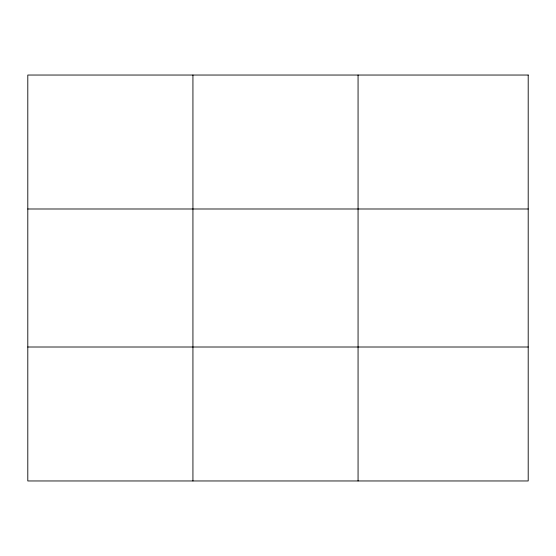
<?xml version="1.0" encoding="UTF-8"?>
<svg xmlns="http://www.w3.org/2000/svg" width="556" height="556" viewBox="0 0 556 556"><rect width="100%" height="100%" fill="white"/><g stroke="black" fill="none" stroke-linecap="round" stroke-linejoin="round"><path stroke-width="0.83" d="M192.932 75.039L192.932 480.961M358.064 75.039L358.064 480.961M27.8 208.993L528.2 208.993M27.8 347.007L528.2 347.007M528.2 75.039L528.2 480.961L27.8 480.961L27.8 75.039L528.2 75.039"/></g></svg>
